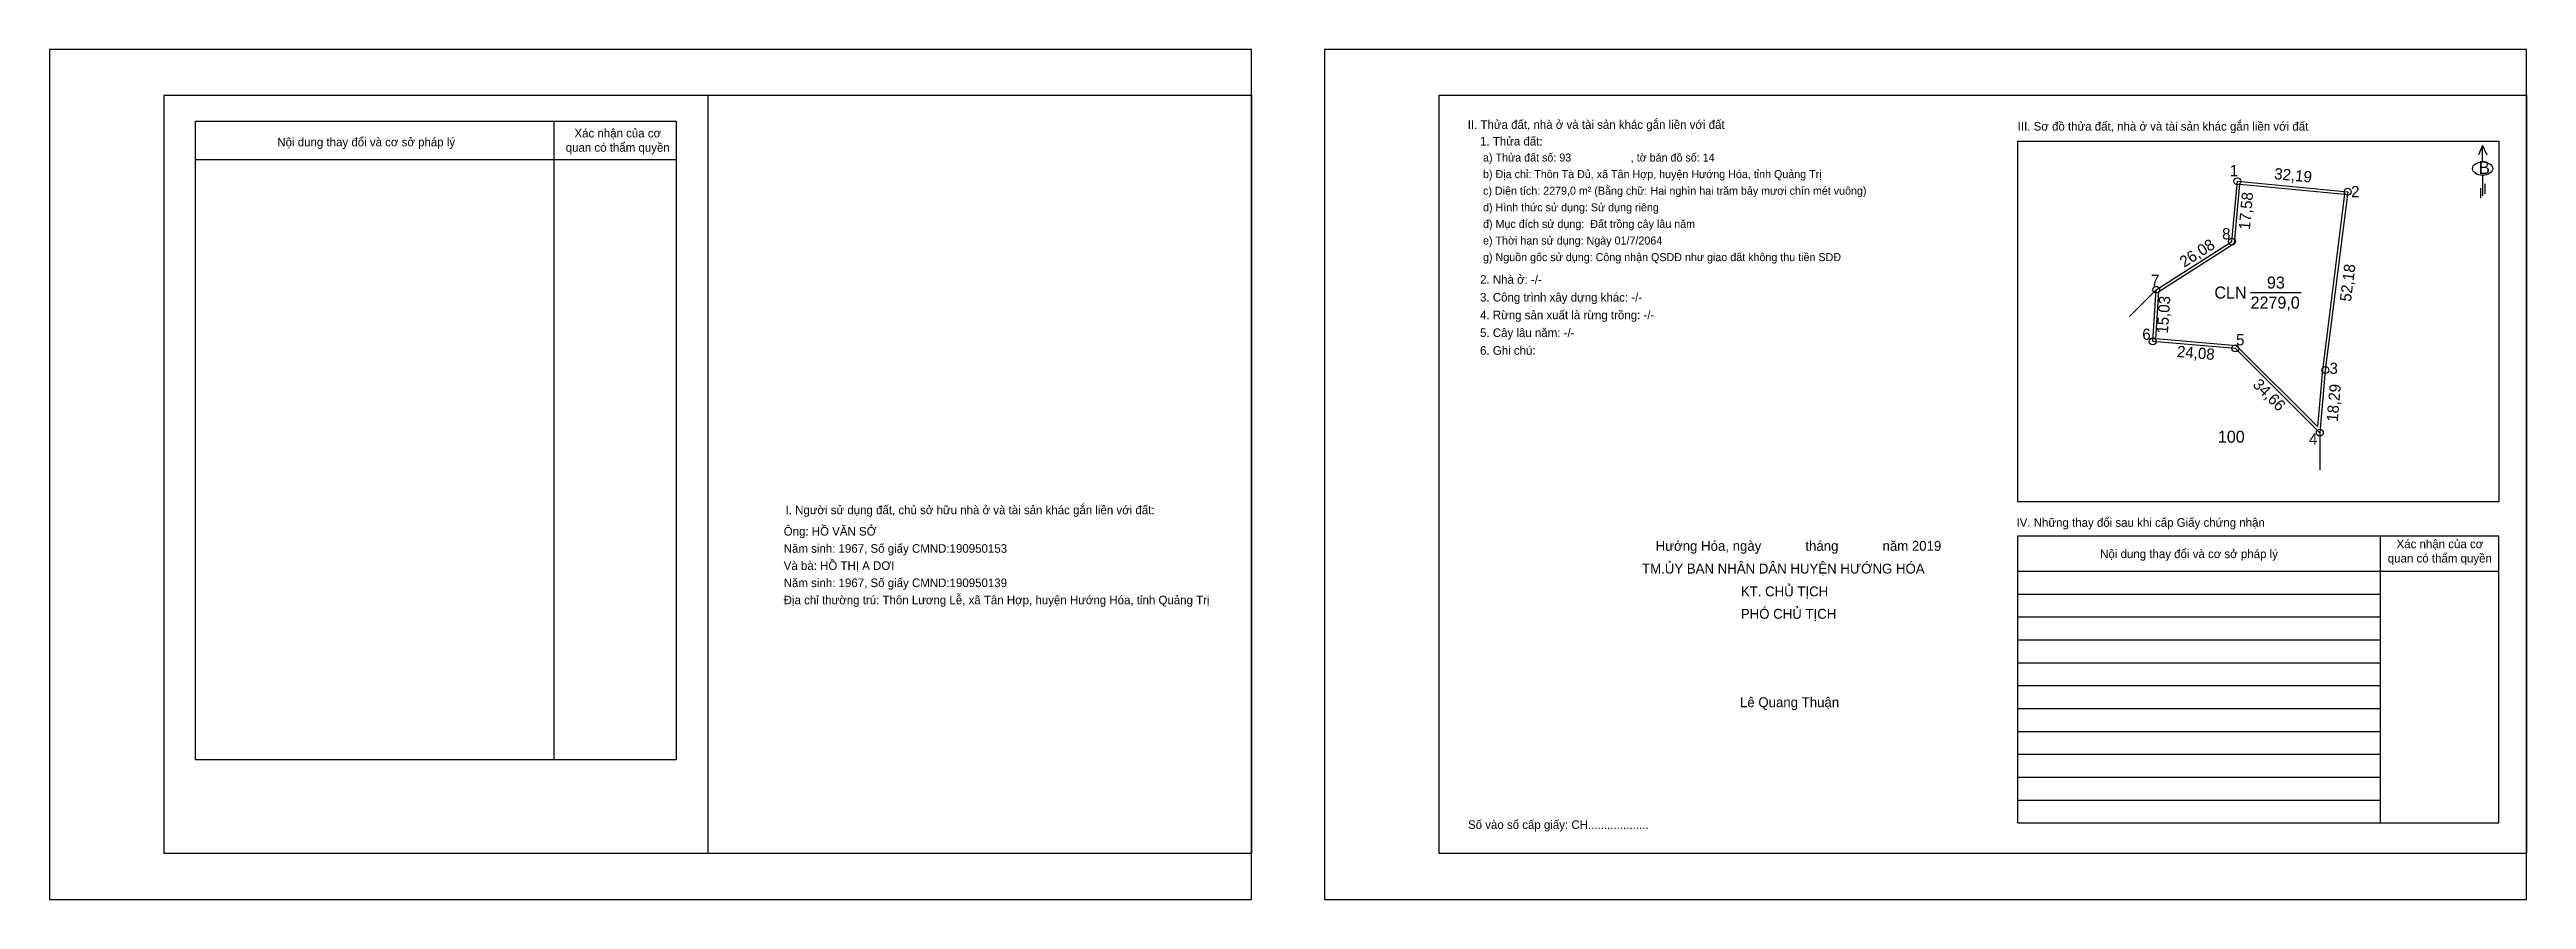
# Model space of a CAD drawing. Extents: x 553113 to 553833, y 1840183 to 1840430.
import ezdxf

# ---------------------------------------------------------------- set-up
doc = ezdxf.new("R2010")
doc.units = 0
for name, color, linetype in [('CanhThua', 7, 'Continuous'), ('ChieuDaiCanhThua', 7, 'Continuous'), ('Khung', 7, 'Continuous'), ('KhungInTrang1', 7, 'Continuous'), ('KhungInTrang2', 7, 'Continuous'), ('Level 2', 7, 'Continuous'), ('Level 5', 7, 'Continuous'), ('MocDinhThua', 7, 'Continuous'), ('NhanDiaChinhThua', 7, 'Continuous'), ('NhanTuCan', 7, 'Continuous'), ('ON', 7, 'Continuous'), ('RauThua', 7, 'Continuous'), ('SoHieuDinhThua', 7, 'Continuous'), ('Template', 7, 'Continuous'), ('ThongTin', 7, 'Continuous')]:
    doc.layers.add(name, color=color, linetype=linetype)

msp = doc.modelspace()

# ---------------------------------------------------------------- linework, layer by layer
at = {"layer": 'CanhThua'}
for p, q in [((553747, 1840374), (553748.56, 1840391.51)), ((553748.56, 1840391.51), (553780.61, 1840388.48)), ((553780.61, 1840388.48), (553774.09, 1840336.71)), ((553725, 1840360), (553747, 1840374)), ((553724, 1840345), (553725, 1840360)), ((553748, 1840343), (553724, 1840345)), ((553772.51, 1840318.49), (553748, 1840343)), ((553774.09, 1840336.71), (553772.51, 1840318.49))]:
    msp.add_line(p, q, dxfattribs=at)
at = {"layer": 'Khung'}
for p, q in [((553516.78, 1840416.46), (553832.5, 1840416.46)), ((553516.78, 1840196.29), (553516.78, 1840416.46)), ((553684.86, 1840298.41), (553684.86, 1840403.19)), ((553684.86, 1840403.19), (553824.44, 1840403.19)), ((553824.44, 1840403.19), (553824.44, 1840298.41)), ((553824.44, 1840298.41), (553684.86, 1840298.41))]:
    msp.add_line(p, q, dxfattribs=at)
msp.add_lwpolyline([(553462.29, 1840196.3), (553146.57, 1840196.3), (553146.57, 1840416.47), (553462.29, 1840416.47)], close=True, dxfattribs=at)
for points in [[(553304.43, 1840416.47), (553304.43, 1840196.3)], [(553832.5, 1840416.46), (553832.5, 1840196.29), (553516.78, 1840196.29)]]:
    msp.add_lwpolyline(points, dxfattribs=at)
at = {"layer": 'KhungInTrang1'}
msp.add_lwpolyline([(553113.33, 1840429.75), (553113.33, 1840182.99), (553462.29, 1840182.99), (553462.29, 1840429.75)], close=True, dxfattribs=at)
at = {"layer": 'KhungInTrang2'}
msp.add_lwpolyline([(553483.55, 1840429.75), (553483.55, 1840182.99), (553832.5, 1840182.99), (553832.5, 1840429.75)], close=True, dxfattribs=at)
at = {"layer": 'Level 2'}
msp.add_lwpolyline([(553779.71, 1840387.76), (553773.29, 1840336.79), (553771.86, 1840320.27), (553748.36, 1840343.77), (553724.85, 1840345.73), (553725.77, 1840359.54), (553747.76, 1840373.54), (553749.29, 1840390.64)], close=True, dxfattribs=at)
at = {"layer": 'MocDinhThua'}
for centre in [(553748.56, 1840391.51), (553780.61, 1840388.48), (553747, 1840374), (553725, 1840360), (553724, 1840345), (553748, 1840343), (553774.09, 1840336.71), (553772.51, 1840318.49)]:
    msp.add_circle(centre, 1, dxfattribs=at)
at = {"layer": 'NhanDiaChinhThua'}
msp.add_line((553752.41, 1840359.19), (553767.08, 1840359.19), dxfattribs=at)
at = {"layer": 'ON'}
for p, q in [((553155.7, 1840408.98), (553295.29, 1840408.98)), ((553155.7, 1840223.52), (553155.7, 1840408.98)), ((553295.29, 1840408.98), (553295.29, 1840223.52)), ((553155.7, 1840397.86), (553295.29, 1840397.86)), ((553684.86, 1840288.58), (553824.44, 1840288.58)), ((553790, 1840288.58), (553790, 1840205.23)), ((553684.86, 1840278.31), (553824.44, 1840278.31)), ((553684.86, 1840271.66), (553790, 1840271.66)), ((553684.86, 1840265.02), (553790, 1840265.02)), ((553684.86, 1840258.37), (553790, 1840258.37)), ((553684.86, 1840251.72), (553790, 1840251.72)), ((553684.86, 1840245.08), (553790, 1840245.08)), ((553684.86, 1840238.43), (553790, 1840238.43)), ((553684.86, 1840231.78), (553790, 1840231.78)), ((553684.86, 1840225.14), (553790, 1840225.14)), ((553684.86, 1840218.49), (553790, 1840218.49)), ((553684.86, 1840211.84), (553790, 1840211.84))]:
    msp.add_line(p, q, dxfattribs=at)
for points in [[(553259.79, 1840408.98), (553259.79, 1840223.52)], [(553684.86, 1840205.23), (553684.86, 1840288.58)], [(553824.44, 1840205.23), (553824.44, 1840288.58)], [(553295.29, 1840223.52), (553155.7, 1840223.52)]]:
    msp.add_lwpolyline(points, dxfattribs=at)
at = {"layer": 'RauThua'}
for p, q in [((553725, 1840360), (553717.29, 1840352.29)), ((553772.51, 1840318.49), (553772.5, 1840307.59))]:
    msp.add_line(p, q, dxfattribs=at)
at = {"layer": 'Template'}
for p, q in [((553819.76, 1840401.85), (553818.55, 1840399.2)), ((553819.76, 1840397.15), (553819.76, 1840401.85)), ((553819.76, 1840401.85), (553820.97, 1840399.2)), ((553819.78, 1840393.26), (553819.78, 1840387.32)), ((553819.15, 1840389.54), (553819.15, 1840386.65)), ((553820.45, 1840390.78), (553820.45, 1840387.88)), ((553684.86, 1840205.23), (553824.44, 1840205.23))]:
    msp.add_line(p, q, dxfattribs=at)
msp.add_ellipse((553819.78, 1840395.19), major_axis=(2.95, 0), ratio=0.655849, dxfattribs=at)

# ---------------------------------------------------------------- texts
at = {"layer": 'ChieuDaiCanhThua'}
for s, rotation, p in [('32,19', 354.59932, (553759.15, 1840392.15)), ('17,58', 84.90885, (553752.19, 1840377.31)), ('26,08', 32.47119, (553733.13, 1840366.37)), ('52,18', 82.82187, (553781.52, 1840356.41)), ('15,03', 86.18593, (553728.39, 1840347.18)), ('24,08', 355.23636, (553730.93, 1840340.51)), ('34,66', 315, (553752.82, 1840332.24)), ('18,29', 85.04383, (553777.7, 1840321.58))]:
    msp.add_text(s, height=3.271, rotation=rotation, dxfattribs=at).set_placement(p)
at = {"layer": 'Level 5'}
msp.add_text('Địa chỉ thường trú: Thôn Lương Lễ, xã Tân Hợp, huyện Hướng Hóa, tỉnh Quảng Trị', height=2.4925, dxfattribs=at).set_placement((553326.5, 1840268.7))
at = {"layer": 'NhanDiaChinhThua'}
for s, p in [('93', (553757.15, 1840360.36)), ('CLN', (553741.9, 1840357.45)), ('2279,0', (553752.41, 1840354.54))]:
    msp.add_text(s, height=3.489, dxfattribs=at).set_placement(p)
at = {"layer": 'NhanTuCan'}
msp.add_text('100', height=3.489, dxfattribs=at).set_placement((553742.91, 1840315.6))
at = {"layer": 'ON'}
for s, height, p in [('Xác nhận của cơ ', 2.4925, (553265.74, 1840404.24)), ('Nội dung thay đổi và cơ sở pháp lý', 2.4925, (553179.47, 1840401.65)), ('quan có thẩm quyền', 2.4925, (553263.2, 1840400.08)), ('I. Người sử dụng đất, chủ sở hữu nhà ở và tài sản khác gắn liền với đất:', 2.4925, (553327.03, 1840294.84)), ('IV. Những thay đổi sau khi cấp Giấy chứng nhận', 2.4925, (553684.44, 1840291.19)), ('Nội dung thay đổi và cơ sở pháp lý', 2.4925, (553708.73, 1840282.09)), ('Xác nhận của cơ ', 2.4925, (553794.79, 1840284.97)), ('quan có thẩm quyền', 2.4925, (553792.25, 1840280.81)), ('Lê Quang Thuận', 2.8695, (553604.15, 1840238.82))]:
    msp.add_text(s, height=height, dxfattribs=at).set_placement(p)
at = {"layer": 'SoHieuDinhThua'}
for s, p in [('1', (553746.37, 1840392.96)), ('2', (553781.59, 1840386.86)), ('8', (553744.14, 1840374.62)), ('7', (553723.5, 1840361.1)), ('6', (553720.96, 1840345.46)), ('5', (553748.18, 1840343.87)), ('3', (553775.31, 1840335.58)), ('4', (553769.36, 1840315.03))]:
    msp.add_text(s, height=3.27, dxfattribs=at).set_placement(p)
at = {"layer": 'Template'}
for s, height, p in [('II. Thửa đất, nhà ở và tài sản khác gắn liền với đất', 2.4925, (553525.1, 1840406.72)), ('III. Sơ đồ thửa đất, nhà ở và tài sản khác gắn liền với đất', 2.4925, (553684.78, 1840406.22)), ('B', 3.74, (553818.58, 1840393.61)), ('Hướng Hóa, ngày            tháng            năm 2019', 2.8695, (553579.66, 1840284.22)), ('TM.ỦY BAN NHÂN DÂN HUYỆN HƯỚNG HÓA', 2.8695, (553575.72, 1840277.62)), ('KT. CHỦ TỊCH', 2.8695, (553604.41, 1840271)), ('PHÓ CHỦ TỊCH', 2.8695, (553604.41, 1840264.49)), ('Số vào sổ cấp giấy: CH...................', 2.4925, (553525.18, 1840203.47))]:
    msp.add_text(s, height=height, dxfattribs=at).set_placement(p)
at = {"layer": 'ThongTin'}
for s, height, p in [('1. Thửa đất: ', 2.4925, (553528.68, 1840401.89)), (' a) Thửa đất số: 93                    , tờ bản đồ số: 14', 2.3264, (553528.68, 1840397.24)), (' b) Địa chỉ: Thôn Tà Đủ, xã Tân Hợp, huyện Hướng Hóa, tỉnh Quảng Trị', 2.3264, (553528.68, 1840392.42)), (' c) Diện tích: 2279,0 m² (Bằng chữ: Hai nghìn hai trăm bảy mươi chín mét vuông)', 2.3264, (553528.68, 1840387.6)), (' d) Hình thức sử dụng: Sử dụng riêng', 2.3264, (553528.68, 1840382.78)), (' đ) Mục đích sử dụng:  Đất trồng cây lâu năm', 2.3264, (553528.68, 1840377.96)), (' e) Thời hạn sử dụng: Ngày 01/7/2064', 2.3264, (553528.68, 1840373.14)), (' g) Nguồn gốc sử dụng: Công nhận QSDĐ như giao đất không thu tiền SDĐ', 2.3264, (553528.68, 1840368.32)), ('2. Nhà ở: -/-', 2.4925, (553528.68, 1840361.75)), ('3. Công trình xây dựng khác: -/-', 2.4925, (553528.68, 1840356.59)), ('4. Rừng sản xuất là rừng trồng: -/-', 2.4925, (553528.68, 1840351.44)), ('5. Cây lâu năm: -/-', 2.4925, (553528.68, 1840346.29)), ('6. Ghi chú:', 2.4925, (553528.68, 1840341.14)), ('Ông: HỒ VĂN SỞ', 2.4925, (553326.5, 1840288.64)), ('Năm sinh: 1967, Số giấy CMND:190950153', 2.4925, (553326.5, 1840283.65)), ('Và bà: HỒ THỊ A DƠI', 2.4925, (553326.5, 1840278.67)), ('Năm sinh: 1967, Số giấy CMND:190950139', 2.4925, (553326.5, 1840273.68))]:
    msp.add_text(s, height=height, dxfattribs=at).set_placement(p)

doc.saveas('drawing.dxf')
